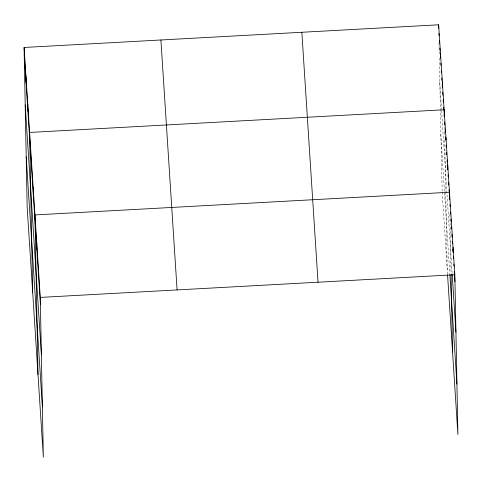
<?xml version="1.0" encoding="UTF-8"?>
<svg xmlns="http://www.w3.org/2000/svg" width="482" height="482" viewBox="0 0 482 482"><rect width="100%" height="100%" fill="white"/><g stroke="black" fill="none" stroke-linecap="round" stroke-linejoin="round"><path stroke-width="0.36" stroke-dasharray="2.41 1.81" d="M439.753 82.253L441.488 109.089M441.584 110.583L452.134 273.493M440.747 134.183L449.814 274.156M442.151 191.3L439.289 58.177M442.199 192.041L447.507 274.029M449.917 214.357L451.056 273.8M444.488 127.362L444.518 128.869M444.573 131.875L444.645 135.635M444.735 140.154L445.717 191.318M445.729 192.071L447.218 269.571M439 43.133L439.235 55.171"/><path stroke-width="0.72" d="M24.1 47.465L40.283 297.412L43.35 457.207L27.167 207.266L24.1 47.465L438.65 24.793L454.833 274.734L457.9 434.535L447.555 274.77M40.283 297.412L454.833 274.734M438.879 33.342L439.024 35.578M439.361 40.795L439.506 43.031M439.849 48.248L439.994 50.483M440.331 55.701L440.476 57.942M440.813 63.16L440.958 65.395M441.295 70.613L441.44 72.848M441.777 78.066L441.922 80.301M442.211 84.778L442.404 87.76M442.693 92.231L442.886 95.213M443.175 99.684L443.368 102.666M443.657 107.137L443.85 110.119M444.139 114.596L444.29 116.831L444.151 109.769L29.601 132.448L32.668 292.249M444.621 122.03L444.814 125.007M445.103 129.465L445.296 132.436M445.585 136.894L445.778 139.864M446.115 145.064L446.26 147.293M446.597 152.499L446.742 154.728M447.079 159.928L447.224 162.157M447.561 167.356L447.7 169.586M448.037 174.791L448.182 177.021M448.519 182.22L448.712 185.19M449.001 189.649L449.146 191.878M449.483 197.084L449.628 199.313L449.489 192.252L34.945 214.93L38.012 374.725M449.965 204.513L450.11 206.742M450.447 211.941L450.592 214.171M450.923 219.376L451.068 221.606M451.405 226.805L451.55 229.034M451.887 234.234L452.08 237.21M452.369 241.669L452.514 243.898M452.851 249.098L453.044 252.068M453.333 256.526L453.478 258.756M453.815 263.961L453.96 266.191M454.291 271.39L454.966 281.795M452.182 274.24L455.936 332.194M449.863 274.897L456.93 384.13M301.846 32.276L318.03 282.217M160.904 39.982L177.087 289.929M24.233 54.526L40.416 304.467M25.203 104.931L41.386 354.873M26.203 156.861L42.386 406.802M453.05 247.242L453.146 252.182M451.273 219.75L451.315 221.865M451.074 274.553L452.562 352.053M447.712 164.76L447.808 169.7M445.928 137.268L445.983 140.087M442.319 81.446L442.44 87.796M440.482 53.116L440.578 58.057M438.65 24.793L438.716 28.318M38.506 269.914L38.638 276.975M36.722 242.422L36.861 249.483M33.162 187.438L33.3 194.493M31.384 159.94L31.517 167.001M27.769 104.124L27.902 111.179M25.932 75.794L26.07 82.85"/></g></svg>
